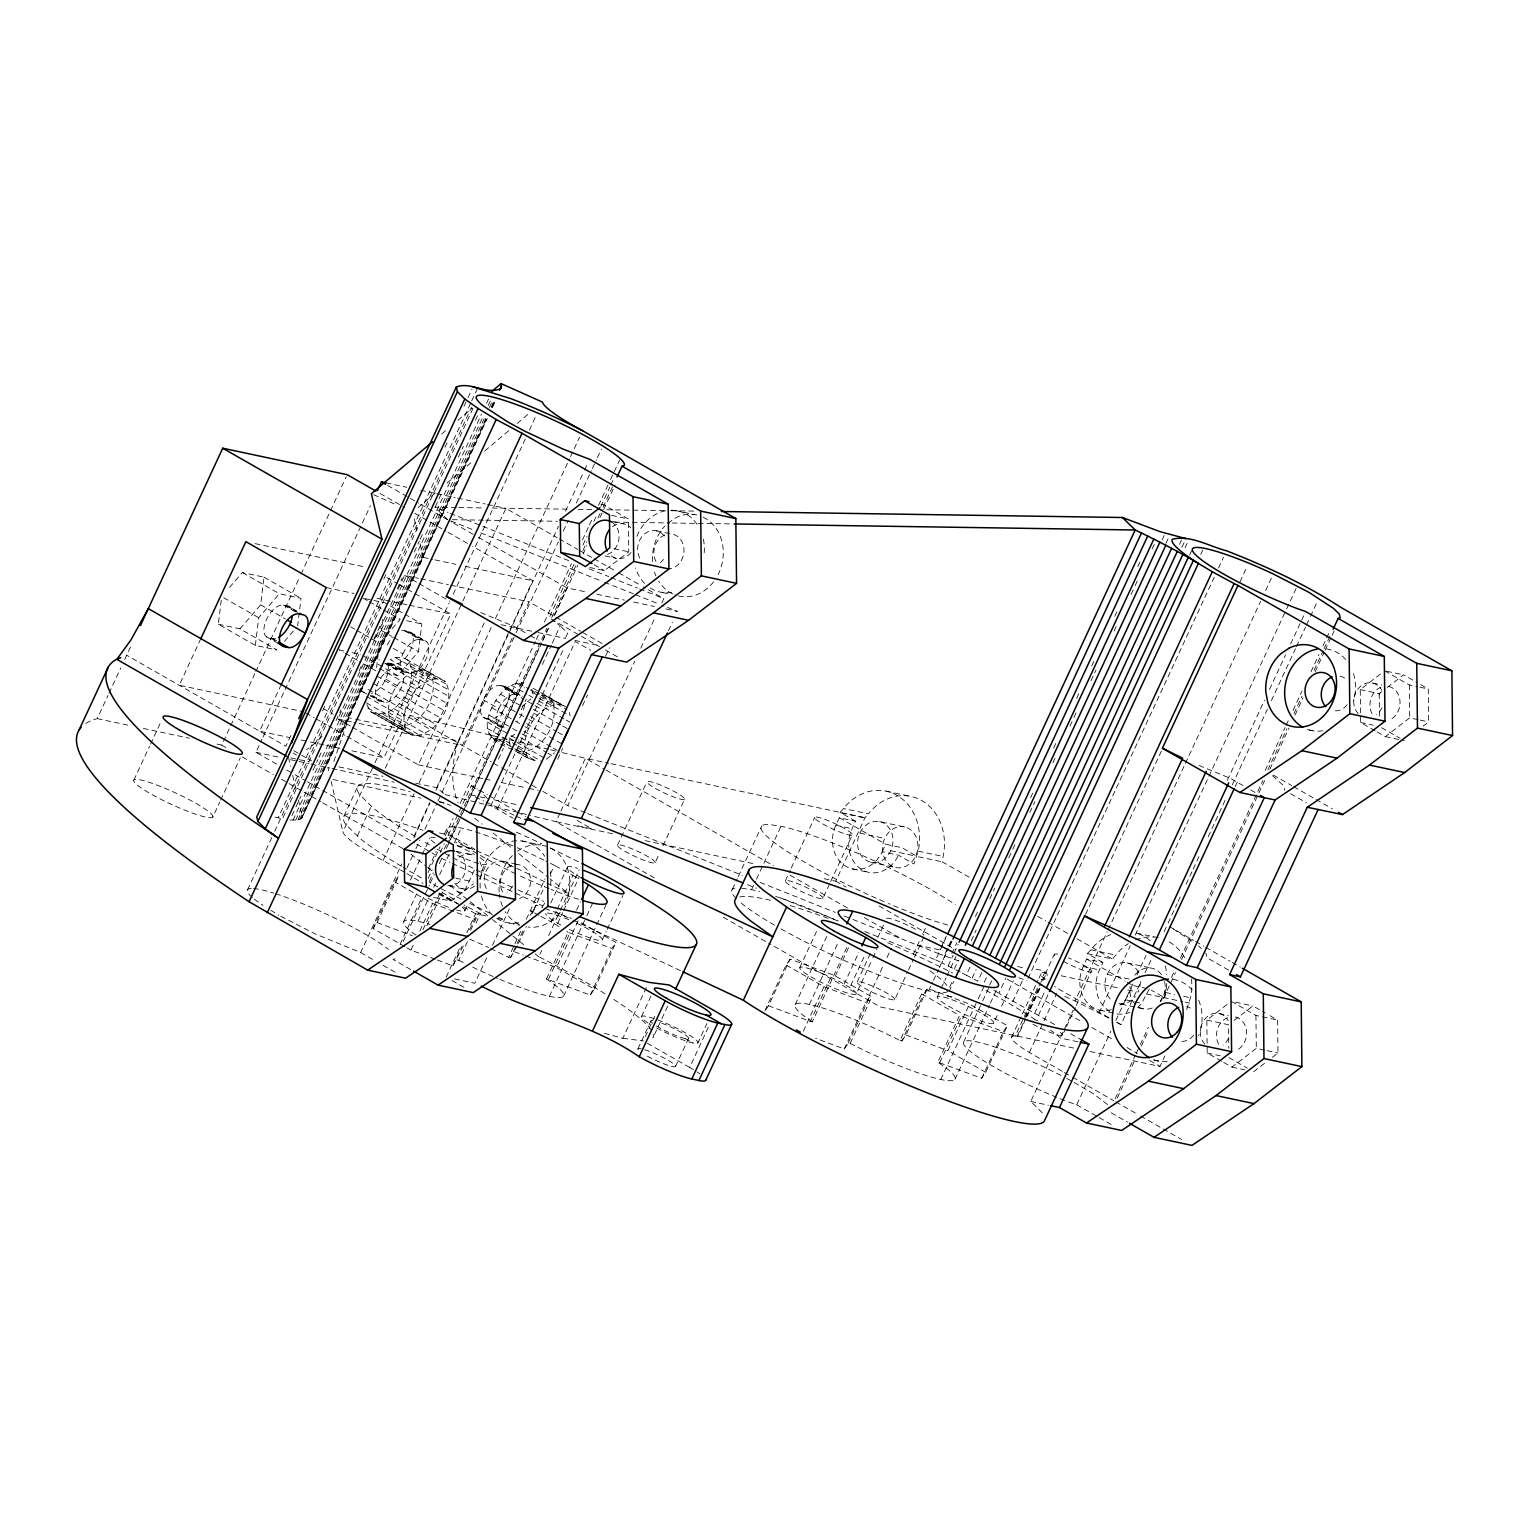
<?xml version="1.0" encoding="UTF-8"?>
<svg xmlns="http://www.w3.org/2000/svg" width="1529" height="1529" viewBox="0 0 1529 1529"><rect width="100%" height="100%" fill="white"/><g stroke="black" fill="none" stroke-linecap="round" stroke-linejoin="round"><path stroke-width="0.75" stroke-dasharray="5 3.75" d="M411.244 734.646L407.478 732.792C395.782 712.418 415.659 678.016 439.664 678.704L445.302 681.475C456.827 701.371 438.058 733.691 415.563 735.564M366.884 704.544L370.381 711.597C396.03 723.465 421.048 681.074 408.186 660.28L402.547 657.508L395.457 657.566L390.239 659.534L427.355 680.73M512.96 749.63C489.395 741.259 481.1 729.964 491.822 707.679C497.881 695.771 508.259 681.418 523.358 683.138M507.265 744.527L536.507 761.232L528.422 758.46C516.668 738.01 536.622 703.952 560.474 704.334L564.22 706.188L545.012 695.504L540.368 695.561L555.83 704.391M289.918 819.964L297.887 820.06L301.805 818.111L486.566 418.277M218.341 624.233L239.996 628.839L277.017 649.997L255.362 645.391L218.341 624.233L221.399 598.871M255.362 645.391L258.707 617.716L279.348 593.711L301.003 598.317L297.658 625.992M239.996 628.839L260.637 604.834L263.982 577.159L242.327 572.553L227.573 589.697M383.703 609.937L400.158 619.341L379.517 643.346L376.172 671.021L359.716 661.617M374.07 639.046L381.447 630.483L382.842 618.939M384.83 672.856L397.827 675.627L418.468 651.622L421.813 623.947L405.357 614.543M855.552 821.207L840.09 812.377L843.549 808.535A51.91 43.921 -78 0 1 896.911 795.29A51.91 43.921 -78 0 1 918.203 851.175L913.922 864L898.46 855.17L882.233 851.71A31.134 26.356 -78 0 1 846.053 866.446A31.134 26.356 -78 0 1 835.847 825.22L839.306 817.767L855.552 821.207L852.093 828.68A31.134 26.356 -78 0 0 862.299 869.886A31.134 26.356 -78 0 0 898.46 855.17M969.233 877.226L942.284 861.84L943.106 856.469A51.91 43.921 -78 0 0 921.815 800.584A51.91 43.921 -78 0 0 868.434 813.829L843.549 808.535M1166.799 983.51A51.91 43.921 -78 0 1 1165.557 992.474L1164.735 997.825L1151.203 990.104M1186.657 1009.465L1190.441 997.768A51.91 43.921 -78 0 0 1191.034 975.445M333.819 761.423L348.822 717.77L353.352 718.745M824.131 878.716L835.751 881.201L864.974 817.671L868.434 813.829M85.872 723.389A881.908 122.74 24.9 0 1 97.225 718.63L108.024 695.389M108.999 693.268L120.772 667.905M124.69 659.458L130.596 646.748M133.845 780.096L149.536 746.267M150.53 744.164L160.335 723.026M200.853 638.644L179.218 685.26L303.679 711.73M217.08 744.126L221.686 745.12L229.732 727.804M230.726 725.644L254.827 673.716M255.84 671.556L300.009 576.376M301.022 574.216L346.204 476.876M212.799 817.04A43.596 6.059 24.9 0 0 156.57 784.931A43.596 6.059 24.9 0 0 150.606 793.742A43.596 6.059 24.9 0 0 212.799 817.04L219.679 802.247M220.654 800.145L240.282 757.868M281.24 684.552L259.605 731.187L289.573 737.551M276.539 764.099L255.916 752.325L261.937 739.348M262.95 737.188L361.36 525.192M362.354 523.033L370.4 505.717M290.816 735.602L285.885 746.19L126.659 655.234M322.619 710.87L325.62 704.391M383.779 579.109L386.78 572.63M444.939 447.347L447.959 440.868M463.994 406.313L466.995 399.833M468.008 397.674L472.021 389.035M275.048 817.098L278.163 817.862L470.684 403.121M471.697 400.961L477.698 388.003M247.564 889.744L273.672 833.496M274.685 831.336L471.505 407.306M472.996 408.377L282.483 818.779L278.163 817.862M291.924 815.645L294.925 809.166M295.938 807.006L300.945 796.208M312.967 770.291L317.994 759.493M318.988 757.333L322.007 750.854M336.036 720.618L341.043 709.8M359.105 670.925L362.105 664.446M374.146 638.53L381.161 623.412M397.196 588.837L402.223 578.038M414.244 552.122L419.252 541.323M420.265 539.164L423.265 532.684M435.306 506.768L442.321 491.65M458.356 457.075L463.383 446.277M475.404 420.36L478.424 413.881M350.275 726.007L337.909 718.955L404.573 575.363L418.392 578.287M293.014 820.232L481.501 414.13M486.528 403.331L488.535 399.012M295.67 820.251L483.164 416.328M488.171 405.529L491.191 399.05M297.887 820.06L485.381 416.117M489.395 407.478L492.395 400.999M299.646 819.64L486.146 417.857M491.153 407.058L494.173 400.579M491.593 407.478L494.593 400.999M300.945 818.99L486.451 419.366M492.472 406.408L494.479 402.089M301.805 818.111L487.292 418.506M492.3 407.708L495.32 401.229M420.112 543.827L423.265 557.397L327.187 764.404L328.639 770.654M343.929 816.218L357.786 786.384M404.898 872.39L383.053 860.559A80.521 11.2 24.9 0 1 342.897 831.91L373.993 764.94M374.987 762.78L449.182 602.942M453.196 594.284L525.384 438.766M529.397 430.127L535.418 417.169M351.804 750.796L384.066 757.658L450.73 614.046L399.203 584.613M385.289 768.227L461.873 603.267M462.867 601.107L505.908 508.392L557.187 537.692M357.423 835.962L371.26 806.127M352.339 727.192L418.296 764.863L484.961 621.271M383.053 860.559L414.13 793.608M419.137 782.81L491.344 627.272M495.358 618.633L569.553 458.796M570.546 456.636L579.567 437.198M414.072 836.287L429.764 802.477M443.85 793.475L436.644 787.683L532.723 580.676L472.729 546.407M280.782 916.272L314.898 933.779L360.634 952.529L401.802 863.847M413.843 837.873L429.917 803.26M435.937 790.283L508.24 634.516M509.253 632.356L558.467 526.339M565.482 511.202L583.562 472.251M584.575 470.091L587.576 463.612M373.076 928.485L394.711 881.87L398.744 875.945L377.09 922.56L373.076 928.485L404.956 946.719M512.119 638.262L462.37 745.426L354.04 722.376M516.095 629.68L529.034 601.834L553.766 615.958M406.905 868.071L414.932 850.793M415.926 848.633L419.94 839.975M424.947 829.177L436.988 803.26M437.982 801.1L441.002 794.621M441.996 792.462L515.197 634.783M516.19 632.624L558.314 541.897M563.322 531.098L568.329 520.3M576.357 503.022L591.398 470.607M592.392 468.447L596.406 459.809M597.419 457.649L601.413 449.01M410.384 880.131L421.201 856.832M422.176 854.711L430.05 837.758M403.809 921.414L416.595 893.873M428.388 868.434L436.262 851.481M444.136 834.528L447.08 828.164M428.082 872.619L440.104 846.703M445.111 835.904L453.138 818.627M460.153 803.489L535.36 641.492M536.354 639.332L538.361 635.013M544.381 622.055L571.464 563.723M582.492 539.966L588.493 527.008M589.506 524.848L592.507 518.369M598.527 505.411L609.555 481.654M610.568 479.494L619.589 460.038M428.177 878.449L432.191 869.81M440.218 852.532L444.213 843.893M448.226 835.254L458.26 813.657M459.254 811.498L471.295 785.581L477.335 789.021M574.006 564.297L549.14 617.85L579.415 635.147M582.95 545.031L586.926 536.469M593.883 521.465L596.864 515.044M600.84 506.481L609.784 487.197M610.778 485.056L613.76 478.634M400.12 944.291L422.214 896.701M429.248 881.564L433.261 872.906M444.308 849.111L448.322 840.453M449.335 838.293L459.369 816.658M460.382 814.498L463.383 808M464.396 805.84L540.712 641.415M541.725 639.256L546.751 628.438M551.759 617.62L575.86 565.692M582.893 550.555L586.907 541.897M597.954 518.102L601.967 509.444M602.98 507.284L614.027 483.489M448.303 843.511L459.082 820.251M460.076 818.149L538.915 648.277M542.929 639.638L547.936 628.859M553.938 615.919L566.953 587.9L587.671 592.296M403.178 941.501L429.286 885.253M430.28 883.093L434.312 874.435M439.32 863.617L442.34 857.138M446.353 848.48L449.373 842.001M450.367 839.822L461.414 816.027M462.427 813.868L541.763 642.964M542.757 640.785L548.777 627.807M554.817 614.83L577.905 565.08M582.931 554.262L586.945 545.605M599.999 517.471L615.059 485.018M417.99 921.28L428.808 897.963M433.739 887.374L435.708 883.131M439.645 874.664L449.469 853.469M454.4 842.861L461.28 828.03M498.397 759.148L503.385 748.407M521.351 709.704L526.339 698.944M542.317 664.542L551.3 645.181M552.294 643.04L560.283 625.839L552.848 620.506M435.211 959.218L410.938 950.121L413.9 943.775M419.806 931.046L432.592 903.505L394.711 881.87M422.941 929.785L440.639 891.636L457.018 901.001M426.801 925.943L442.531 892.038M565.692 637.44L567.679 633.14L560.283 625.839M562.768 650.685L490.905 805.515L513.152 818.206M497.403 809.223L575.248 641.492L590.71 650.322M474.258 870.288L463.669 893.089L457.171 891.694M464.816 910.768L467.759 904.403M479.571 878.984L486.451 864.153M446.2 977.165L460.917 945.457M466.804 932.786L475.615 913.75L486.642 916.1M437.409 960.04L452.852 965.831L461.701 946.757M469.575 929.804L474.487 919.216L478.52 913.272L480.412 913.673L475.481 924.28M452.852 965.831L463.765 945.056M470.645 930.224L478.52 913.272M456.865 959.887L458.757 960.288L467.626 941.233M557.684 759.187L562.672 748.484M582.568 705.614L587.537 694.892M605.446 656.323L609.421 647.742M486.623 957.899L474.85 983.262L452.813 978.56M492.51 945.209L510.208 907.06M559.901 813.237L555.964 821.685L532.856 816.046M560.875 811.115L585.397 758.288L608.771 763.239M585.435 812.683L567.756 805.611L634.822 661.14M640.823 648.2L654.832 618.022M661.828 602.923L663.834 598.623L643.327 586.888M490.675 948.515L508.622 957.326L521.427 929.766M526.339 919.177L545.031 878.907M508.622 957.326L510.514 957.727L524.294 928.065M530.2 915.336L536.182 905.168L542.814 907.653M538.953 915.279L532.761 911.934L544.572 886.495M550.478 873.785L554.415 865.299L545.929 861.152M510.514 957.727L517.509 945.438M518.484 943.317L526.358 926.364M532.264 913.654L536.182 905.168M668.421 630.789L672.416 622.169M550.803 902.989L567.527 866.962M559.06 926.67L551.338 921.968L556.25 911.38M557.244 909.258L572.974 875.352L554.415 865.299M605.044 993.793A186.863 26.012 24.9 0 0 541.782 958.243L538.781 956.772L541.725 950.446M548.586 935.652L559.385 912.393M560.359 910.29L579.09 869.925M557.722 923.287L562.634 912.698M563.628 910.577L579.357 876.671A31.134 4.339 24.9 0 1 577.618 868.319M576.605 910.156L580.542 901.69M546.503 978.961L568.138 932.346L611.944 948.439L615.977 942.514L578.096 920.878L556.46 967.494L594.322 989.129L590.309 995.073L546.503 978.961L556.384 986.052A88.242 12.289 24.9 0 1 499.677 979.286M548.395 979.363L570.03 932.747M617.544 845.097L646.977 781.682M549.408 996.335L585.798 917.935M586.773 915.814L592.679 903.104M563.589 996.201L606.879 902.97M602.254 940.029L606.191 931.543M607.166 929.422L622.915 895.516M590.309 995.073L611.944 948.439M594.322 989.129L615.977 942.514M655.138 862.681A20.756 2.886 24.9 0 0 628.381 847.391A20.756 2.886 24.9 0 0 625.533 851.596A20.756 2.886 24.9 0 0 655.138 862.681L659.075 854.233M662.994 845.785L684.572 799.285A20.756 2.886 24.9 0 0 657.795 783.995A20.756 2.886 24.9 0 0 654.947 788.18A20.756 2.886 24.9 0 0 684.572 799.285M604.395 1033.317L622.838 1038.287L647.799 984.485M641.53 1016.479L651.507 994.978M637.937 1048.856L650.914 1020.894M645.295 1036.643L655.291 1015.122M667.657 1006.216L652.902 1038A186.863 26.012 24.9 0 0 653.38 1034.483M732.391 889.209L737.303 878.64M738.278 876.537L761.824 825.813M751.542 889.744L755.479 881.296M756.454 879.194L780.975 826.348M675.531 1066.458L688.528 1038.478M656.648 1027.985A31.134 4.339 24.9 0 0 697.931 1042.874L706.914 1023.513M693.535 1069.708A41.531 5.772 24.9 0 0 689.675 1067.433L709.647 1024.392M785.333 880.742L790.225 870.173M791.219 868.071L814.766 817.346M790.13 959.123L786.097 965.047L764.462 1011.682L768.495 1005.738L790.13 959.123L833.917 975.215L871.798 996.851L850.162 1043.485L848.27 1043.084L844.237 1049.009L815.569 1038.267M822.889 898.402A20.756 2.886 24.9 0 0 796.341 883.15A20.756 2.886 24.9 0 0 793.092 887.164A20.756 2.886 24.9 0 0 822.889 898.402L829.75 883.609M830.725 881.488L852.322 834.987A20.756 2.886 24.9 0 0 825.775 819.735A20.756 2.886 24.9 0 0 822.526 823.768A20.756 2.886 24.9 0 0 852.322 834.987M799.782 967.57L816.505 931.543M795.195 1004.591L827.648 934.659M809.395 1004.457L837.911 943.011M882.233 851.71L885.692 844.256L901.919 847.697L917.381 856.546L942.284 861.84M803.317 1031.196L823.978 986.683L786.097 965.047M768.495 1005.738L810.389 1021.448L832.024 974.814M810.389 1021.448L812.281 1021.85L847.697 945.553M835.293 976.209L849.073 946.547M844.123 984.141L858.878 952.357M850.736 985.593L864.497 955.912M857.157 981.962L871.874 950.273M877.761 937.583L883.647 924.911M856.221 993.926A31.134 4.339 24.9 0 0 815.913 970.953A31.134 4.339 24.9 0 0 811.88 977.356A31.134 4.339 24.9 0 0 856.221 993.926L871.95 960.021M872.944 957.899L876.862 949.433M844.237 1049.009L865.873 1002.393L869.905 996.449L871.798 996.851M869.294 995.627L883.074 965.965M887.011 957.498L889.954 951.134M848.27 1043.084L869.905 996.449M913.367 954.134L919.311 941.348M923.268 932.824L926.23 926.44M894.771 999.565A20.756 2.886 24.9 0 0 867.994 984.275A20.756 2.886 24.9 0 0 865.146 988.46A20.756 2.886 24.9 0 0 894.771 999.565L907.519 972.1M908.494 969.978L913.405 959.409M914.38 957.307L924.204 936.168M852.914 919.464L938.233 953.484L940.239 949.165M941.252 947.005L946.26 936.207M864.802 931.562L935.672 959.849L942.686 944.731M943.699 942.571L946.699 936.092M812.281 1021.85L802.4 1014.759A88.242 12.289 24.9 0 1 882.08 1031.693L900.027 1040.504L921.662 993.888L923.554 994.29L927.587 988.346L969.482 1004.056L1007.363 1025.691L985.708 1072.307L981.694 1078.251L937.889 1062.139L959.543 1015.524L1003.33 1031.616L1007.363 1025.691M900.027 1040.504L901.919 1040.905L923.554 994.29M901.919 1040.905L905.933 1034.98L927.587 988.346M938.233 953.484L944.138 955.721L951.153 940.603M928.562 990.868L932.48 982.421M933.454 980.299L938.366 969.73M939.341 967.628L948.171 948.592M949.165 946.489L952.108 940.144M960.346 972.062L941.94 962.869L945.954 954.23M949.968 945.591L951.975 941.272M951.841 953.504L956.867 942.705M948.152 965.927L953.179 955.128M954.172 952.968L958.186 944.33M937.258 996.793L940.201 990.429M941.195 988.307L946.107 977.719M947.101 975.598L955.95 956.523M975.406 916.578L978.407 910.08M1030.546 797.756L1033.566 791.277M1053.615 748.082L1056.615 741.603M1076.684 698.409L1079.684 691.93M1091.725 665.994L1094.726 659.515M1114.775 616.321L1117.795 609.842M1137.844 566.628L1140.844 560.149M954.306 968.985L958.301 960.346M989.722 898.918L994.729 888.101M1008.758 857.865L1011.778 851.385M1012.771 849.226L1015.791 842.747M1029.82 812.511L1034.827 801.712M1052.889 762.818L1055.889 756.339M1069.937 726.103L1072.938 719.624M1073.931 717.464L1076.951 710.985M1090.98 680.749L1096.006 669.95M1114.049 631.057L1117.049 624.577M1131.097 594.341L1134.098 587.862M1135.11 585.703L1138.111 579.223M1152.14 548.968L1155.159 542.489M949.662 987.18L952.605 980.834M971.24 940.679L976.152 930.11M948.974 991.69L953.79 981.331M1162.193 539.794L1164.2 535.475M1165.958 543.387L1168.978 536.908M981.79 972.616L977.776 981.255L966.29 975.139L971.297 964.34M972.1 978.197L976.114 969.558M1179.451 544.42L1181.458 540.1M939.781 1062.54L961.435 1015.925M985.708 1072.307L947.846 1050.671L969.482 1004.056M1181.955 547.267L1184.956 540.788M1185.09 547.745L1187.096 543.426M984.313 982.134L987.333 975.655M940.794 1079.531L977.184 1001.113M978.178 998.991L984.064 986.281M989.683 985.154L991.69 980.834M963.652 1041.994L981.714 1003.043M982.727 1000.883L989.76 985.746M1189.6 555.218L1192.601 548.72M954.994 1079.378L989.416 1005.222M990.391 1003.1L996.296 990.391M1200.724 554.396L1202.731 550.077M1054.57 1024.526L998.877 993.219L1005.891 978.082M993.659 1023.188A31.134 4.339 24.9 0 0 953.484 1000.253A31.134 4.339 24.9 0 0 949.222 1006.541A31.134 4.339 24.9 0 0 993.659 1023.188L997.596 1014.702M1001.533 1006.235L1013.326 980.796M1012.752 1001.61L1023.78 977.853M981.694 1078.251L1003.33 1031.616M1027.985 978.464L1214.485 576.701M1218.498 568.062L1223.506 557.263M1011.586 1037.235L1021.41 1016.097M1022.385 1013.995L1038.076 980.165M1039.07 978.063L1041.02 973.839M1062.254 1071.294L1029.323 1052.487A60.3 8.39 24.9 0 1 1015.275 1035.955L1040.236 982.172M1043.16 980.165L1046.639 972.712L1044.708 972.559L1041.23 980.013C1054.57 975.827 1043.026 967.953 1032.687 969.749M1024.85 1017.836L1040.561 984.026M1041.536 981.905L1054.284 954.44M1017.205 1036.127L1025.194 1018.906M1026.188 1016.747L1041.173 984.485M1034.598 1013.421L1045.626 989.664M1038.439 1015.313L1048.454 993.716M1085.571 914.438L1161.772 750.261M1239.981 581.784L1246.995 566.667M1029.323 1052.487L1056.787 993.315M1111.354 1009.694A31.134 26.356 -78 0 1 1084.825 999.526A31.134 26.356 -78 0 1 1083.201 966.519L1086.66 959.046L1102.887 962.505L1099.427 969.959A31.134 26.356 -78 0 0 1109.634 1011.185M1109.06 1018.18L1075.078 1000.998L1107.168 931.887M1108.181 929.728L1184.383 765.551M1185.376 763.391L1260.584 601.394M1265.592 590.595L1271.612 577.637M1042.338 1112.844L1030.794 1101.434L1073.09 1010.325M1032.973 1024.162L1034.005 1024.774A20.756 2.886 24.9 0 0 1062.598 1035.057L1065.541 1028.711M1066.516 1026.609L1075.346 1007.592M1076.32 1005.47L1091.477 970.571A20.756 2.886 24.9 0 0 1068.599 957.899M1099.141 1012.81L1130.218 945.839M1135.225 935.041L1285.621 611.027M1286.634 608.867L1297.662 585.11M1068.733 1102.027L1076.703 1104.779L1110.857 1031.215M1115.883 1020.397L1132.951 983.625M1136.964 974.967L1146.005 955.51M1227.347 780.268L1264.502 700.225M1269.529 689.407L1285.583 654.794M1290.61 643.977L1303.664 615.843M1146.96 988.499L1133.046 985.555L1125.42 999.794A31.134 26.356 -78 0 1 1119.973 1005.222M1117.011 1022.481L1120.986 1024.621L1141.035 981.427M1145.049 972.788L1151.069 959.83M1164.104 931.753L1167.105 925.274M1168.099 923.115L1177.139 903.658M1178.133 901.498L1181.133 895.019M1186.16 884.221L1192.18 871.262M1193.174 869.103L1200.189 853.985M1208.216 836.707L1225.264 799.973M1232.278 784.855L1267.369 709.265M1271.383 700.607L1295.445 648.774M1296.458 646.614L1305.479 627.177M1306.473 625.017L1309.493 618.538M1310.487 616.378L1317.501 601.26M1235.222 786.518L1237.209 782.217M1149.273 988.995L1141.666 1003.253A31.134 26.356 -78 0 1 1137.672 1007.477M1265.171 770.425L1285.105 727.517M1286.099 725.377L1289.081 718.936M1293.056 710.354L1302.02 691.051M1310.984 671.747L1318.954 654.584M1322.948 646.002L1329.905 630.98M1115.195 1098.701L1135.283 1055.43M1136.295 1053.271L1139.315 1046.773M1140.309 1044.613L1148.336 1027.316M1160.396 1001.342L1167.43 986.205M1171.443 977.547L1174.463 971.068M1180.484 958.091L1262.82 780.688M1267.847 769.871L1286.921 728.76M1293.954 713.623L1301.982 696.307M1314.042 670.352L1323.082 650.876M1324.076 648.716L1330.115 635.739M1117.24 1098.07L1135.321 1059.138M1141.341 1046.161L1148.375 1031.005M1163.435 998.552L1175.495 972.597M1181.516 959.62L1257.832 795.195M1258.845 793.035L1264.865 780.058M1269.892 769.24L1288.966 728.129M1295.006 715.152L1303.033 697.836M1315.074 671.881L1324.114 652.405M1325.127 650.245L1331.147 637.268M1332.16 635.108L1334.167 630.77M1379.196 694.663L1379.942 693.038M1025.749 1018.964L1017.741 1036.165L1015.275 1035.955M1026.762 1016.823L1041.803 984.58M1090.024 1051.532L1159.995 1066.42L1164.945 1055.87M284.394 641.415L296.186 627.712M1102.887 962.505L1087.444 953.676L1090.884 949.815A51.91 43.921 -78 0 1 1110.589 934.639M1087.444 953.676L1112.328 958.97L1115.788 955.109A51.91 43.921 -78 0 1 1128.268 943.68M522.134 706.532L531.022 698.791M546.369 759.206L554.415 752.86M441.633 434.064L447.041 429.477M457.859 420.303L472.27 408.071M418.143 507.552L436.147 492.262M446.965 483.088L472.174 461.682M484.789 450.979L510.017 429.573M517.222 423.457L529.837 412.754M589.659 567.469L604.395 570.604L628.763 551.816L628.381 518.923L603.649 504.78L597.342 503.442M433.644 897.408L450.979 901.097L473.474 883.762M1375.049 730.747L1360.619 722.51L1360.256 689.598L1382.732 672.263M1360.256 689.598L1379.196 693.631L1385.389 688.853M1387.204 687.458L1403.546 674.862L1413.847 680.749M1377.113 731.932L1385.35 736.634L1409.719 717.865L1418.128 719.662M1423.04 726.218L1428.659 721.898L1428.277 688.987L1415.911 681.915M1221.633 1061.241L1207.203 1053.003L1206.84 1020.091L1229.316 1002.776M1234.132 1020.378L1252.882 1005.929L1265.247 1013.001M1223.697 1062.426L1231.934 1067.127L1256.303 1048.359L1264.98 1050.194M1253.627 1071.753L1264.865 1063.075M1272.357 1057.303L1277.976 1052.965L1277.613 1020.053L1267.312 1014.167M511.068 736.768L514.681 734.283M667.772 523.205L676.009 517.662A41.531 35.129 -78 0 1 700.989 516.229M370.381 711.597L412.008 735.086L420.762 735.831L424.546 733.882L458.28 741.049C452.355 760.85 449.679 783.173 458.05 802.687M395.132 958.817L393.087 959.447L411.492 969.959M419.558 669.931L424.202 669.874L429.84 672.645C442.684 693.44 417.685 735.831 392.016 723.962C380.625 704.429 398.496 674.155 419.558 669.931L435.02 678.761M491.306 737.265L495.071 739.119L504.054 739.979M456.33 507.513L434.848 507.188L448.054 512.463M458.719 507.552L482.591 507.915M492.147 508.048L568.54 509.195M578.096 509.348L592.411 509.558M606.745 509.769L668.823 510.705M671.212 510.743L695.083 511.106M452.336 519.688L483.374 520.166M485.763 520.204L557.397 521.274M614.696 522.134L669.606 522.975M671.995 523.014L731.684 523.912M622.838 1038.287L643.308 1040.943M741.584 888.177L753.644 890.088A119.377 16.609 24.9 0 1 759.665 891.598M675.359 510.495L694.3 514.528M1386.707 671.269L1403.546 674.862M611.543 515.33L628.381 518.923M1384.605 670.83L1409.337 684.954L1417.765 686.75M1419.868 687.19L1428.277 688.987M612.364 521.427L623.928 523.893M656.4 530.792L672.645 534.252A17.641 14.927 -78 0 1 683.883 552.37A17.641 14.927 -78 0 1 669.129 568.979M1372.488 683.043L1381.738 685.011M386.053 482.896L406.79 487.311M420.628 490.255L434.446 493.198M436.759 493.695L455.202 497.613M457.496 498.091L485.152 503.978M487.464 504.474L505.908 508.392M614.027 548.682L628.763 551.816M1420.231 720.102L1428.659 721.898M604.949 555.925L616.512 558.391M1360.619 722.51L1373.252 725.186M1385.35 736.634L1404.291 740.667M1307.333 729.581L1313.64 730.919M662.497 592.507L670.925 594.284M423.265 557.397L432.592 559.385M434.924 559.882L455.871 564.335M465.198 566.303L532.723 580.676M596.864 594.265L624.482 600.132M633.694 602.082L654.412 606.497M665.918 608.943L677.423 611.39L661.961 605.216M420.704 578.784L448.36 584.67M450.673 585.167L529.034 601.834M255.095 543.617L365.737 567.163M326.269 587.576L353.925 593.462M376.975 598.374L406.943 604.739M409.237 605.236L450.73 614.046M501.092 624.711L535.666 632.05M537.96 632.547L565.634 638.434M574.847 640.403L600.209 645.792M365.316 598.661L384.792 602.789L403.293 613.377M406.657 620.717L421.813 623.947M401.687 630.732A18.176 9.346 -60.3 0 1 404.401 630.712L408.74 631.63L424.278 640.498A18.176 9.346 -60.3 0 1 426.171 658.827A18.176 9.346 -60.3 0 1 409.122 673.142L404.784 672.225L387.066 662.267M275.488 638.587A18.176 9.346 -60.3 0 1 272.774 638.625L268.454 637.708A18.176 9.346 -60.3 0 1 266.543 619.379A18.176 9.346 -60.3 0 1 283.591 605.064L287.93 606L301.519 613.76M404.401 630.712L419.94 639.581L424.278 640.498M343.49 650.8L339.151 649.863L343.26 652.214M352.148 652.635L360.806 654.469M500.327 685.508L504.666 686.425L520.108 695.255L515.789 694.338L500.327 685.508A18.176 9.346 -60.3 0 0 483.279 699.804A18.176 9.346 -60.3 0 0 485.19 718.133L489.509 719.05L504.971 727.88L500.633 726.963L482.992 717.063M389.264 663.338L393.584 664.255L409.122 673.142M385.308 663.185L394.979 668.708L399.298 669.626A18.176 9.346 -60.3 0 1 401.21 687.954A18.176 9.346 -60.3 0 1 384.161 702.251L369.903 695.848M886.17 791.181L911.074 796.475M611.103 763.736L864.974 817.671M840.912 812.855L865.796 818.149M879.634 821.627A20.756 17.564 -78 0 1 887.967 855.284A20.756 17.564 -78 0 1 858.228 848.863A20.756 17.564 -78 0 1 879.634 821.627L904.537 826.921A20.756 17.564 -78 0 1 912.851 860.579A20.756 17.564 -78 0 1 883.112 854.157A20.756 17.564 -78 0 1 904.537 826.921M355.607 719.222L405.3 729.792L408.033 733.117M337.909 718.955L351.746 721.898M835.847 825.22L852.093 828.68M859.814 833.095L884.718 838.389M918.203 851.175L943.106 856.469M890.738 850.755L915.623 856.049M418.296 764.863L482.839 778.605M485.152 779.083L492.051 780.554M501.283 782.523L526.626 787.913M528.938 788.41L538.151 790.359M301.098 739.998L308.017 741.469M310.311 741.966L324.148 744.91M326.442 745.387L340.279 748.331M870.918 862.222L895.803 867.516M852.494 868.912L868.74 872.371M1158.409 937.755L1135.779 932.938A51.91 43.921 -78 0 1 1150.056 940.622M338.826 766.87L383.072 776.292M415.678 783.211L436.644 787.683M470.856 794.889L477.774 796.361M480.068 796.857L484.674 797.832M493.886 799.782L516.898 804.694M290.758 757.868L308.801 761.71M97.225 718.63L129.487 725.51M143.325 728.435L189.424 738.239M255.916 752.325L281.279 757.715M290.491 759.684L308.934 763.602M311.228 764.099L329.672 768.017M331.984 768.514L394.253 782.179M577.886 825.851L591.857 828.833L576.108 819.831M612.575 833.725L555.964 821.685L657.164 879.5M645.104 840.644L754.37 863.885M332.902 779.465L420.781 798.157M439.282 802.094L446.22 803.566M1090.884 949.815L1115.788 955.109M1126.988 962.907L1151.872 968.201M521.943 840.988L540.884 845.021M1083.201 966.519L1099.427 969.959M1107.168 974.374L1132.052 979.669M439.396 832.98L450.233 835.293L474.984 849.417L457.63 845.728M1235.528 1002.24L1252.882 1005.929M1165.557 992.474L1174.616 994.404M1183.656 996.316L1190.441 997.768M1231.208 1001.323L1255.94 1015.447L1277.613 1020.053M917.171 945.113L942.858 950.598M1017.569 966.538L1022.977 967.685M1061.088 975.75L1118.674 988.021M1127.886 989.989L1137.098 991.939M1146.31 993.907L1182.834 1001.686M1185.109 1002.164L1189.619 1003.12M456.636 851.424L470.55 854.386M502.984 861.286L519.229 864.745M1219.053 1013.517L1228.322 1015.485M1125.42 999.794L1132.377 1001.285M1134.709 1001.763L1141.666 1003.253M1206.84 1020.091L1228.513 1024.717L1228.781 1048.206M1143.157 1008.815L1118.253 1003.521A20.756 17.564 -78 0 0 1135.321 996.564M1099.848 1010.21L1116.074 1013.67A31.134 26.356 -78 0 0 1129.835 1012.37M455.833 878.162L473.187 881.851M1267.14 1050.671L1277.976 1052.965M463.134 888.884L446.908 885.444A17.641 14.927 -78 0 0 465.217 871.339A17.641 14.927 -78 0 0 454.323 850.927M947.063 995.838L953.542 997.214M1207.203 1053.003L1220.218 1055.774M532.168 911.112L530.276 910.711L532.761 911.934M1231.934 1067.127L1244.95 1069.899M497.67 918.451L504.283 919.846L498.339 917.209M1077.869 1041.784L1060.228 1038.038L1058.45 1036.261A186.863 26.012 24.9 0 0 1050.461 1030.106M1153.917 1060.075L1160.243 1061.432M509.1 923L519.612 925.236M1073.702 1048.072L880.226 1006.923L768.686 943.202M1030.794 1101.434L1048.435 1105.199M1057.781 954.268L1056.979 954.077A20.756 2.886 24.9 0 0 1056.654 957.097M506.844 739.099L409.81 715.4L491.229 761.901M509.157 739.654L516.095 741.355M518.407 741.928L548.433 749.248M550.746 749.822L559.996 752.077M562.29 752.631L585.397 758.288L603.993 768.915M445.073 794.602L530.563 815.473M958.874 960.957L944.138 955.721M1018.677 977.757L1026.991 980.624M823.978 986.683L865.873 1002.393M905.933 1034.98L947.846 1050.671M545.012 908.474L571.483 918.394M432.592 903.505L474.487 919.216M514.547 951.783L523.377 955.09M525.575 955.931L556.46 967.494M377.09 922.56L412.39 935.786M450.252 513.343L569.151 560.818M588.971 568.731L608.79 576.643M610.988 577.522L637.421 588.073M639.619 588.952L663.834 598.623M471.869 529.321L447.557 519.612L436.434 508.737M480.718 532.856L602.273 581.383M604.49 582.262L633.216 593.749M635.433 594.628L659.744 604.337M587.652 813.562L742.387 875.333M760.066 882.386L835.216 912.393M844.065 915.928L850.697 918.566M747.433 884.699L756.301 888.234M780.65 897.963L838.236 920.955M1199.042 765.456L1230.73 778.509L1243.02 785.524M373.554 494.67L397.502 505.334M480.775 612.575L514.508 626.565L528.308 634.439M1064.834 996.43L1075.078 1000.998M887.795 942.743L919.311 956.791A186.863 26.012 24.9 0 1 952.586 972.941M518.121 890.012L543.693 901.422M475.175 796.915L483.795 800.986M485.954 801.999L513.992 815.167M516.152 816.18L522.612 819.219M441.422 858.304L450.061 862.356M452.202 863.369L473.78 873.499M475.939 874.512L542.776 905.952M555.715 912.029L570.814 919.12M572.974 920.133L680.806 970.819M548.758 697.339L550.765 698.294C562.787 718.668 541.476 756.052 516.706 751.484L532.168 760.314M935.672 959.849L941.94 962.869M921.662 993.888L959.543 1015.524M1061.03 1075.422L1043.887 1067.013A81.496 11.334 24.9 0 0 963.652 1044.154A81.496 11.334 24.9 0 0 1056.596 1097.268M550.249 847.926L579.931 862.49M543.942 860.158L533.965 855.265A88.242 12.289 24.9 0 0 517.184 847.716M544.878 881.927L527.925 873.613A186.863 26.012 24.9 0 0 455.699 842.441M547 882.978L568.215 893.376L549.886 878.659M850.162 1043.485L868.109 1052.277A88.242 12.289 24.9 0 0 947.77 1069.23L937.889 1062.139M480.412 913.673L464.109 904.977M458.757 960.288L464.74 963.232M472.729 967.15L476.704 969.099A88.242 12.289 24.9 0 0 497.632 978.426M962.314 973.094L966.29 975.139M1066.573 1078.346L1072.288 1081.443M1074.199 1082.456L1094.172 1094.229L1107.474 1104.55M541.018 916.387L551.338 921.968M530.276 635.567L538.17 640.059M360.634 952.529L374.93 960.709M383.091 965.372L395.342 972.368M1381.624 727.708L1400.182 738.316M1273.313 775.069L1291.642 785.543M1293.668 786.709L1314.023 798.329M1316.049 799.495L1332.332 808.784M1290.61 793.685L1306.358 802.687M1250.741 789.939L1256.551 793.264M559.232 538.858L577.694 549.408M579.739 550.574L592.048 557.607M594.093 558.773L616.665 571.674M618.71 572.84L641.282 585.722M594.093 564.717L604.395 570.604M1169.131 926.421L1193.537 940.373M1195.582 941.52L1203.705 946.183M1205.75 947.33L1230.138 961.282M1232.183 962.448L1240.306 967.092M387.621 485.457L408.243 497.231M410.288 498.416L418.545 503.117M420.609 504.302L451.514 521.962M453.578 523.128L476.245 536.087M478.309 537.271L566.953 587.9M1228.628 970.112L1206.993 957.746L1205.903 953.121M379.976 493.427L404.554 507.456M414.799 513.324L445.837 531.041M447.901 532.226L470.664 545.222M555.83 617.124L580.561 631.267M582.625 632.433L603.229 644.206M581.44 636.293L599.597 646.671M605.408 649.978L618.92 657.699M1037.675 916.33L1045.97 921.07M1048.034 922.255L1068.79 934.085M1077.085 938.825L1112.328 958.97M839.306 817.767L885.692 844.256M1086.66 959.046L1124.981 980.949M1126.988 982.096L1133.046 985.555M404.573 575.363L416.939 582.415M419.003 583.6L449.908 601.26M1228.896 1057.609L1247.435 1068.217M386.837 577.561L397.139 583.447M533.067 688.184L566.227 707.124M545.012 695.504L560.474 704.334M1108.544 1017.511L1058.756 989.072A60.3 8.39 24.9 0 1 1054.57 986.473M1116.839 1022.251L1120.986 1024.621M539.622 694.051L531.748 689.56L533.048 694.72M541.591 695.179L566.915 709.647M518.713 683.195L528.556 688.814M530.525 689.942L538.399 694.434M516.401 683.234L524.275 687.725M532.13 692.217L538.036 695.599M539.966 696.689L553.498 704.429M538.953 698.103L566.284 713.718M363.137 598.183L367.247 600.534M369.311 601.719L381.658 608.771M511.183 685.183L526.932 694.185M528.9 695.313L532.818 697.549M538.628 700.855L548.28 706.379M536.87 703.321L564.239 718.955M566.17 720.044L570.049 722.261M410.919 632.7L426.457 641.588M506.844 687.496L522.306 696.326M406.561 631.171L422.1 640.039M502.487 685.967L517.949 694.797M505.755 688.91L523.472 699.04M527.409 701.276L533.201 704.601M535.131 705.691L542.852 710.106M835.751 881.201L846.072 887.088M879.118 905.971L955.529 949.624M1007.171 979.114L1081.519 1021.582M1091.84 1027.488L1114.565 1040.465M1126.949 1047.537L1137.289 1053.443M1149.674 1060.514L1159.995 1066.42M533.392 709.284L560.799 724.937M562.729 726.046L568.54 729.352M500.48 694.166L520.166 705.404M533.736 713.145L537.596 715.362M381.447 630.483L391.73 636.351M393.794 637.536L418.468 651.622M530.582 716.642L556.059 731.187M557.989 732.295L565.73 736.71M495.74 700.569L517.375 712.934M519.306 714.024L527.046 718.439M528.977 719.547L532.837 721.764M1070.72 1033.757L1080.812 1039.51M526.683 723.752L561.812 743.839M393.182 648.334L402.892 653.877A18.176 9.346 -60.3 0 0 404.784 672.225M483.279 699.804L498.741 708.634A18.176 9.346 -60.3 0 0 500.633 726.963M606.057 770.081L773.426 865.701M789.958 875.142L847.811 908.188M864.344 917.629L901.537 938.863M263.982 577.159L301.003 598.317M350.714 626.89L354.824 629.241M356.888 630.407L369.234 637.459M371.279 638.644L379.517 643.346M491.822 707.679L513.457 720.044M515.407 721.153L523.128 725.568M525.059 726.676L528.919 728.874M406.313 659.343L445.302 681.475M424.202 669.874L439.664 678.704M410.804 663.892L447.921 685.088M395.457 657.566L432.554 678.761M523.893 731.282L551.262 746.916M553.192 748.025L557.053 750.223M412.104 669.071L449.22 690.248M242.327 572.553L279.348 593.711M489.012 715.037L510.667 727.403M512.597 728.511L520.319 732.926M522.249 734.035L526.11 736.233M412.008 675.398L449.106 696.593M391.424 663.796L406.962 672.684M487.35 718.592L502.812 727.422M520.586 737.647L545.987 752.172M547.917 753.262L551.778 755.479M387.716 662.994L401.496 670.696M285.751 605.541L299.359 613.301M387.487 663.643L397.139 669.167M283.591 605.064L299.13 613.951M384.811 663.261L421.928 684.457M487.503 722.128L509.157 734.493M511.087 735.602L518.809 740.017M520.739 741.125L524.6 743.323M509.253 738.01L544.42 758.097M410.498 682.488L447.596 703.684M362.851 655.654L397.827 675.627M487.388 728.473L507.074 739.711M516.764 745.254L509.042 740.839L510.342 745.999L506.405 743.763M518.694 746.362L524.504 749.669M379.555 668.498L416.652 689.694M506.023 741.106L509.941 743.342M517.815 747.834L541.151 761.174M488.688 733.633L504.436 742.635M516.133 749.306L525.804 754.829M499.41 740.036L505.296 743.4M260.637 604.834L285.331 618.939M345.325 653.399L357.671 660.452M495.071 739.119L504.914 744.738M514.891 750.739L528.422 758.46M407.689 689.847L444.786 711.042M385.748 679.124L401.21 687.954M376.765 676.028L411.893 696.096M1064.318 1072.479L1070.491 1076.015M1072.555 1077.18L1113.724 1100.708M1115.788 1101.874L1138.436 1114.813M1140.5 1115.998L1161.084 1127.752M1163.149 1128.937L1181.669 1139.506M403.771 696.976L440.868 718.171M223.731 597.724L258.707 617.716M372.847 683.157L407.995 703.225M399.012 703.378L436.109 724.574M1111.22 1112.844L1127.542 1122.171M368.069 689.388L405.185 710.584M493.294 763.086L499.486 766.621M501.55 767.787L538.648 788.983M542.757 791.334L567.756 805.611M272.774 638.625L276.653 640.842M372.56 695.638L384.161 702.251M270.614 638.166L276.443 641.492M370.4 695.179L382.002 701.792M393.737 708.615L430.853 729.811M266.256 636.637L281.795 645.506M362.182 691.433L367.973 694.739M366.559 696.479L403.675 717.674M1076.703 1104.779L1097.153 1116.457M1099.198 1117.623L1113.513 1125.803M388.328 712.361L425.425 733.538M366.463 702.824L403.56 724.02M383.11 714.311L420.762 735.831M367.763 707.984L404.86 729.18M378.466 714.368L416.347 736.022M374.127 713.451L412.008 735.086M723.255 917.247L766.621 942.036M479.341 790.168L487.407 794.774M489.414 795.921L515.598 810.886M517.624 812.033L525.67 816.639M323.364 708.615L333.246 714.272M305.743 712.915L313.999 717.617M316.044 718.802L326.365 724.689M328.429 725.855L344.904 735.277M346.968 736.462L384.066 757.658M293.797 750.72L299.741 754.103M301.71 755.23L311.61 760.888M293.09 753.052L296.569 755.039M286.84 769.985L293.014 773.521M295.078 774.706L305.38 780.593M307.444 781.759L414.627 842.995M416.691 844.18L435.249 854.768M221.686 745.12L225.814 747.471M242.308 756.893L273.232 774.553M281.47 779.255L302.073 791.028M304.137 792.213L320.631 801.636M322.695 802.801L405.147 849.914M439.301 893.012L461.49 905.684M463.516 906.831L475.615 913.75M438.613 894.025L450.979 901.097M685.183 1038.516L692.905 1042.931M647.34 1043.256L689.675 1067.433M406.962 947.846L410.938 950.121M451.992 980.471L465.523 988.193M993.869 990.276L998.877 993.219M1173.163 928.944L1192.983 941.845M572.974 875.352L578.765 878.869M406.924 873.613L423.055 883.418M270.729 910.29L278.87 915.24M1272.548 775.719L1283.634 785.677L1284.704 790.302M471.295 785.581L478.711 790.894M566.781 931.352L568.138 932.346M415.945 935.117L411.014 931.581A88.242 12.289 24.9 0 1 429.897 924.395M254.215 899.128L263.026 905.436M474.755 818.302L482.094 824.188M493.083 833.018L511.412 847.735M518.732 853.622L548.051 877.187M410.919 854.061L425.731 865.968M427.585 867.459L431.293 870.441M449.832 885.329L468.352 900.218M470.206 901.69L490.599 918.069M492.453 919.56L525.804 946.355M535.074 953.809L538.781 956.772M1198.507 945.801L1201.469 948.725M483.89 795.023L488.343 799.419M1062.598 1035.057L1062.043 1033.986A20.756 2.886 24.9 0 0 1060.228 1032.4M569.285 712.476L570.145 715.916M414.321 518.923L416.958 530.238M331.124 781.281L342.897 831.91M288.503 757.39L290.606 766.373M292.689 775.337L296.339 791.047M298.423 800.03L302.073 815.721M1409.337 684.954L1409.719 717.865M1379.196 693.631L1379.464 717.426M1255.94 1015.447L1256.303 1048.359M1064.815 1100.517A81.496 11.334 24.9 0 1 1058.68 1098.109M1173.087 979.42A41.531 35.129 -78 0 1 1192.352 990.008M1198.64 1000.138A41.531 35.129 -78 0 1 1198.66 1035.573M1167.162 1061.546A41.531 35.129 -78 0 1 1153.554 1059.712M739.73 896.969A186.863 26.012 24.9 0 1 771.495 900.505M790.225 905.608A186.863 26.012 24.9 0 1 830.4 919.235M986.052 990.448A186.863 26.012 24.9 0 1 1034.617 1019.174M1358.268 713.661A17.641 14.927 -78 0 1 1359.453 687.285A17.641 14.927 -78 0 1 1381.719 690.305M1381.91 707.793A17.641 14.927 -78 0 1 1376.482 714.712M1204.833 1044.154A17.641 14.927 -78 0 1 1206.018 1017.779A17.641 14.927 -78 0 1 1228.284 1020.799M1228.494 1038.287A17.641 14.927 -78 0 1 1223.047 1045.205M1388.695 686.483A17.641 14.927 -78 0 1 1400.048 702.308A17.641 14.927 -78 0 1 1389.077 720.255M1372.048 713.699A17.641 14.927 -78 0 1 1380.897 687.209M1326.503 648.927A41.531 35.129 -78 0 1 1345.749 659.515M1353.471 673.505A41.531 35.129 -78 0 1 1353.49 700.989M1322.891 730.747A41.531 35.129 -78 0 1 1306.97 729.218M1340.016 676.124A17.641 14.927 -78 0 1 1346.82 680.004M1347.106 704.735A17.641 14.927 -78 0 1 1332.6 710.641M1235.279 1016.976A17.641 14.927 -78 0 1 1246.632 1032.801A17.641 14.927 -78 0 1 1235.661 1050.748M1218.632 1044.211A17.641 14.927 -78 0 1 1227.481 1017.702M1186.6 1006.617A17.641 14.927 -78 0 1 1190.25 1008.031M1193.69 1035.229A17.641 14.927 -78 0 1 1179.184 1041.134M504.666 686.425A18.176 9.346 -60.3 0 1 506.558 704.754A18.176 9.346 -60.3 0 1 489.509 719.05M408.74 631.63A18.176 9.346 -60.3 0 1 410.632 649.959A18.176 9.346 -60.3 0 1 393.584 664.255M387.353 645.009A18.176 9.346 -60.3 0 1 392.418 637.115M402.892 653.877A18.176 9.346 -60.3 0 1 419.94 639.581M1045.148 979.63A60.3 8.39 24.9 0 1 1044.708 972.559M524.523 705.156A18.176 9.346 -60.3 0 1 516.955 721.478M498.741 708.634A18.176 9.346 -60.3 0 1 515.789 694.338M1110.264 998.934A20.756 17.564 -78 0 1 1113.571 966.232A20.756 17.564 -78 0 1 1139.678 976.266M1140.347 981.542A20.756 17.564 -78 0 1 1138.073 992.053M1165.251 965.85A51.91 43.921 -78 0 1 1166.703 974.565M1134.824 975.158A20.756 17.564 -78 0 1 1162.747 976.783M1164.563 981.561A20.756 17.564 -78 0 1 1160.205 1001.858M1152.331 1007.936A20.756 17.564 -78 0 1 1138.857 1007.152M1135.149 1004.228A20.756 17.564 -78 0 1 1130.027 986.587M1169.15 941.883A51.91 43.921 -78 0 1 1185.587 959.18M1135.493 939.934A51.91 43.921 -78 0 1 1153.879 937.067M1034.579 1019.518A20.756 2.886 24.9 0 1 1037.599 1020.665M1092.031 971.66A20.756 2.886 24.9 0 1 1063.439 961.359M947.693 991.404A119.377 16.609 24.9 0 1 940.507 992.761L926.459 990.544A119.377 16.609 24.9 0 1 780.191 928.428M774.419 925.121A119.377 16.609 24.9 0 1 739.998 902.034M736.175 898.498A119.377 16.609 24.9 0 1 737.131 887.871M775.604 896.395A119.377 16.609 24.9 0 1 837.472 920.859M929.957 970.839A119.377 16.609 24.9 0 1 947.56 986.568M947.693 925.026A119.377 16.609 24.9 0 1 888.464 903.505M884.182 901.67A119.377 16.609 24.9 0 1 769.03 824.456L783.077 826.673A119.377 16.609 24.9 0 1 955.243 904.576M886.591 918.566A20.756 2.886 24.9 0 1 916.215 929.67M922.503 933.779A20.756 2.886 24.9 0 1 923.975 935.232M489.968 913.253A186.863 26.012 24.9 0 1 469.155 903.104M461.013 899.014A186.863 26.012 24.9 0 1 439.97 888.062M437.867 886.935A186.863 26.012 24.9 0 1 429.553 882.424M421.507 877.971A186.863 26.012 24.9 0 1 403.331 867.459M401.343 866.274A186.863 26.012 24.9 0 1 359.2 837.72L345.879 824.551A186.863 26.012 24.9 0 1 422.979 830.285M459.14 857.215A17.641 14.927 -78 0 1 474.2 855.781M479.781 861.668A17.641 14.927 -78 0 1 479.972 879.156M474.544 886.075A17.641 14.927 -78 0 1 453.884 881.621M512.196 887.355A186.863 26.012 24.9 0 1 443.391 852.59M441.365 851.462A186.863 26.012 24.9 0 1 433.414 847.028M429.573 844.849A186.863 26.012 24.9 0 1 423.285 841.218M415.181 836.42A186.863 26.012 24.9 0 1 373.057 807.885L359.716 794.717A186.863 26.012 24.9 0 1 410.173 791.85M439.071 801.234A186.863 26.012 24.9 0 1 450.52 805.363M516.362 832.196A186.863 26.012 24.9 0 1 541.763 843.779M613.798 999.393A186.863 26.012 24.9 0 1 650.953 1029.667M252.323 897.523A81.496 11.334 24.9 0 1 251.75 888.464M253.546 888.521A81.496 11.334 24.9 0 1 273.729 893.146M275.602 893.739A81.496 11.334 24.9 0 1 388.481 949.433M469.766 939.188A88.242 12.289 24.9 0 1 488.611 947.56M696.937 1071.848A41.531 5.772 24.9 0 1 699.862 1073.836M644.607 1049.716A20.756 2.886 24.9 0 1 670.084 1061.451A20.756 2.886 24.9 0 1 671.193 1066.248A20.756 2.886 24.9 0 1 645.907 1055.354M638.147 1049.792A20.756 2.886 24.9 0 1 641.282 1048.837M639.753 558.028A17.641 14.927 -78 0 1 644.99 533.621A17.641 14.927 -78 0 1 665.631 538.074M663.49 559.404A17.641 14.927 -78 0 1 660.394 562.481M486.337 888.521A17.641 14.927 -78 0 1 491.593 864.114A17.641 14.927 -78 0 1 512.234 868.568M512.425 886.055A17.641 14.927 -78 0 1 506.978 892.974M612.517 526.721A17.641 14.927 -78 0 1 630.732 527.773M631.018 552.485A17.641 14.927 -78 0 1 609.708 554.511M611.39 521.848A17.641 14.927 -78 0 1 618.614 540.846A17.641 14.927 -78 0 1 604.223 555.18M287.93 606A18.176 9.346 -60.3 0 1 292.402 612.192M703.092 517.146A41.531 35.129 -78 0 1 718.095 574.598M713.603 581.784A41.531 35.129 -78 0 1 674.767 594.819M672.645 593.921A41.531 35.129 -78 0 1 658.693 581.192M655.903 575.821A41.531 35.129 -78 0 1 654.469 571.961M652.539 561.602A41.531 35.129 -78 0 1 664.828 526.072M515.33 864.516A17.641 14.927 -78 0 1 530.429 878.296A17.641 14.927 -78 0 1 519.612 898.517M502.582 891.961A17.641 14.927 -78 0 1 511.431 865.471M576.662 923.229A31.134 4.339 24.9 0 1 602.025 940.22A31.134 4.339 24.9 0 1 567.813 928.619M560.875 925.045A31.134 4.339 24.9 0 1 545.872 913.597M547.516 913.119A31.134 4.339 24.9 0 1 569.285 919.942M670.753 510.246A41.531 35.129 -78 0 1 698.122 525.842M703.378 539.106A41.531 35.129 -78 0 1 703.78 556.193M671.747 592.315A41.531 35.129 -78 0 1 649.653 587.576M644.569 583.333A41.531 35.129 -78 0 1 635.529 567.928M636.924 536.354A41.531 35.129 -78 0 1 666.128 510.686M479.934 857.712A31.134 4.339 24.9 0 1 483.776 864.573A31.134 4.339 24.9 0 1 457.63 855.437M435.077 843.186A31.134 4.339 24.9 0 1 435.058 837.701M457.018 845.633A31.134 4.339 24.9 0 1 474.487 854.405M462.274 907.194A31.134 4.339 24.9 0 1 456.617 910.023M448.57 907.309A31.134 4.339 24.9 0 1 426.935 897.657M439.071 893.93A31.134 4.339 24.9 0 1 458.299 904.327M517.528 851.213A41.531 35.129 -78 0 1 560.13 855.609A41.531 35.129 -78 0 1 564.698 905.092M560.187 912.278A41.531 35.129 -78 0 1 528.04 927.014M519.229 924.414A41.531 35.129 -78 0 1 505.277 911.685M502.487 906.315A41.531 35.129 -78 0 1 499.333 894.217M499.142 892.095A41.531 35.129 -78 0 1 514.356 853.698M648.048 1022.92A31.134 4.339 24.9 0 1 661.216 1021.276A31.134 4.339 24.9 0 1 697.931 1042.874M661.751 1023.188A20.756 2.886 24.9 0 1 686.062 1035.496A20.756 2.886 24.9 0 1 680.539 1037.197A20.756 2.886 24.9 0 1 655.272 1025.175M652.615 1023.283A20.756 2.886 24.9 0 1 651.985 1020.55M480.202 888.062A41.531 35.129 -78 0 1 503.653 844.142A41.531 35.129 -78 0 1 544.706 856.336M550.364 871.702A41.531 35.129 -78 0 1 550.364 886.705M544.744 902.97A41.531 35.129 -78 0 1 542.489 906.563M518.331 922.809A41.531 35.129 -78 0 1 496.237 918.069M492.529 915.145A41.531 35.129 -78 0 1 481.081 894.389M578.535 899.281A88.242 12.289 24.9 0 1 551.109 889.381M549.083 888.578A88.242 12.289 24.9 0 1 519.994 875.869M515.846 873.9A88.242 12.289 24.9 0 1 450.31 834.777A88.242 12.289 24.9 0 1 473.168 831.164M475.423 831.852A88.242 12.289 24.9 0 1 513.056 845.938M364.361 692.503A18.176 9.346 -60.3 0 1 362.469 674.174A18.176 9.346 -60.3 0 1 379.517 659.859M379.823 701.333A18.176 9.346 -60.3 0 1 377.931 683.004A18.176 9.346 -60.3 0 1 394.979 668.708M387.563 663.987A18.176 9.346 -60.3 0 1 384.677 681.227A18.176 9.346 -60.3 0 1 371.413 693.382M655.979 561.468A17.641 14.927 -78 0 1 664.847 534.978M322.027 736.386A70.066 36.046 -60.3 0 1 306.469 749.726"/><path stroke-width="1.5" d="M492.07 391.252L501.092 383.607L501.321 388.27C487.407 395.763 470.684 381.122 456.311 387.028L256.776 816.887L257.866 821.513L265.262 828.833L278.507 838.332A881.908 122.74 24.9 0 1 115.306 659.993L120.772 657.699M291.657 742.998L307.539 699.575L148.294 608.618L130.902 639.982L116.854 659.343L286.439 756.205M568.54 729.352L561.812 743.839M78.935 730.27L108.368 666.873M140.439 625.571L222.737 448.226L347.217 474.697L375.886 491.077M200.853 638.644L245.882 541.667L326.269 587.576L281.24 684.552M377.415 490.58L381.428 481.922L386.053 482.896M298.671 718.649L381.982 539.183L371.375 493.695L432.631 441.709M257.866 821.513L457.4 391.653L456.311 387.028M265.262 828.833L464.797 398.973L457.4 391.653M514.814 834.681L476.895 826.616L342.783 750.013L388.691 773.617L436.778 793.991L470.301 813.122L481.119 815.435L514.814 834.681L515.483 899.415L467.587 936.417L405.567 978.197L367.648 970.131L249.074 901.728L478.042 408.472L464.797 398.973M499.601 390.201L501.608 385.881M267.231 912.775L496.199 419.519L478.042 408.472M617.047 477.01L622.055 466.192L624.1 465.561A81.496 11.334 24.9 0 0 537.443 412.906A81.496 11.334 24.9 0 0 483.183 405.873L507.838 421.985L524.982 431.274L563.188 449.144L589.582 459.273L668.192 504.169L668.918 568.96L620.965 605.924L558.773 648.105L523.663 640.498L446.334 596.329L522.02 433.28L496.199 419.519M560.359 520.567L561.105 518.943M470.301 813.122L548.032 645.697M481.119 815.435L558.773 648.105M413.537 971.125L438.078 985.135L473.245 992.608L535.188 950.809L583.161 913.845L582.415 849.054L547.248 841.581L513.629 822.373L591.475 654.641L653.437 612.823L701.391 575.86L736.558 583.352L735.831 518.56L582.587 430.719A103.819 14.449 24.9 0 0 510.438 398.534L473.015 386.875M602.311 656.935L524.447 824.666L513.629 822.373M530.697 807.618L581.345 818.397L667.408 632.949M581.536 899.568L588.417 884.737L582.625 881.22M592.87 1030.221L618.844 974.279L648.793 982.344L669.262 985.001L715.648 1011.491A41.531 5.772 24.9 0 1 724.918 1024.545L698.944 1080.487L691.815 1078.977A41.531 5.772 24.9 0 1 639.256 1056.711C591.131 1023.493 532.876 1012.466 481.234 986.109M639.256 1056.711L665.23 1000.769L618.844 974.279M675.512 989.263L696.173 944.75M749.172 869.561L735.315 899.396A186.863 26.012 24.9 0 0 750.586 920.898L772.776 936.818L552.81 833.42M691.815 1078.977L717.789 1023.035L724.918 1024.545M705.633 1080.43L731.607 1024.487M1087.559 1027.947L1044.288 1121.177A186.863 26.012 24.9 0 1 926.173 1092.432A186.863 26.012 24.9 0 1 744.986 1001.419L743.342 1000.234L786.613 906.984M846.76 923.936L852.666 911.227M861.84 945.992L865.758 937.525M947.712 933.932L1135.206 529.99L1122.439 517.509L721.344 511.489M952.968 939.112L1141.475 533.029L1135.206 529.99L734.073 523.95M959.18 942.17L1147.687 536.067L1141.475 533.029M965.334 945.228L1153.822 539.125L1147.687 536.067M955.721 977.184L964.359 958.53M972.368 946.145L1159.88 542.203L1153.822 539.125M978.312 949.222L1165.824 545.28L1159.88 542.203M984.141 952.28L1171.634 548.357L1165.824 545.28M989.817 955.338L1177.311 551.415L1171.634 548.357M995.341 958.377L1182.854 554.454L1177.311 551.415M999.718 963.557L1188.224 557.454L1182.854 554.454M1004.897 966.519L1193.404 560.436L1188.224 557.454M1009.904 969.443L1198.411 563.36L1194.13 560.723A103.819 14.449 24.9 0 1 1172.399 539.259C1190.69 534.73 1209.114 546.369 1226.526 550.784C1266.146 566.284 1305.116 584.174 1340.857 607.376L1451.881 670.791L1452.55 735.545L1404.654 772.546L1342.5 814.594L1307.276 807.255L1229.603 974.565L1263.298 993.812L1301.217 1001.877L1301.886 1066.611L1253.99 1103.613L1191.97 1145.393L1154.051 1137.328L1129.568 1123.337M1024.774 975.693L1212.287 571.75L1193.404 560.436M1046.639 987.505L1234.132 583.581L1212.287 571.75M1049.467 991.556L1084.558 915.947L1152.866 946.241L1186.408 965.411L1197.226 967.704L1230.864 986.912L1231.59 1051.684L1183.637 1088.667L1121.694 1130.466L1086.507 1122.993L1059.463 1107.531L1050.633 1105.658M1333.116 629.241L1338.143 618.423L1340.188 617.792L1339.347 614.161L1333.517 608.408L1308.881 592.296L1272.854 573.757A81.496 11.334 24.9 0 0 1193.461 552.37A81.496 11.334 24.9 0 0 1297.701 608.752L1305.67 611.524L1384.28 656.419L1385.006 721.191L1337.034 758.155L1275.09 799.973L1239.923 792.5L1162.403 748.216L1237.974 585.454L1234.132 583.581M1104.779 925.867L1182.624 758.136L1162.403 748.216M1129.377 936.837L1206.247 771.266M1059.463 1107.531L1088.896 1044.135L1080.812 1039.51M1152.866 946.241L1228.724 782.81M1159.364 949.949L1234.228 788.677M1186.408 965.411L1264.273 797.679L1260.412 795.462M1197.226 967.704L1275.09 799.973M1229.603 974.565L1240.439 976.859L1318.17 809.433M523.663 640.498L585.817 598.451L633.713 561.449L668.918 568.96M367.648 970.131L429.668 928.351L477.564 891.35L515.483 899.415M1154.051 1137.328L1216.071 1095.567L1263.967 1058.546L1301.886 1066.611M584.709 500.767L609.44 514.891L609.823 547.802L585.454 566.571L560.723 552.447L560.34 519.535L584.709 500.767L588.913 501.665M560.34 519.535L579.281 523.568L599.903 507.685M591.475 654.641L626.661 662.114L688.604 620.315L736.558 583.352M428.56 830.667L453.291 844.811L453.673 877.703L429.305 896.491L404.573 882.348L404.191 849.455L428.56 830.667L432.898 831.604M404.191 849.455L425.884 854.061L446.487 838.179M438.078 985.135L500.021 943.317L547.974 906.353L583.161 913.845M1239.923 792.5L1301.867 750.682L1349.839 713.718L1385.006 721.191M1307.276 807.255L1369.506 765.073L1417.479 728.11L1452.55 735.545M1086.507 1122.993L1148.451 1081.175L1196.423 1044.211L1231.59 1051.684M1185.969 538.628L1160.167 531.691L1122.439 517.509M1237.974 585.454L1349.094 648.927L1384.28 656.419M1338.143 618.423L1416.733 663.318L1451.881 670.791M522.02 433.28L633.044 496.696L668.192 504.169M622.055 466.192L700.664 511.087L735.831 518.56M560.723 552.447L579.663 556.48L592.029 563.532M585.817 598.451L620.965 605.924M653.437 612.823L688.604 620.315M1301.867 750.682L1337.034 758.155M1369.506 765.073L1404.654 772.546M283.974 646.576L288.312 647.512A18.176 9.346 -60.3 0 0 305.36 633.197A18.176 9.346 -60.3 0 0 303.468 614.868L299.13 613.951A18.176 9.346 -60.3 0 0 282.081 628.247A18.176 9.346 -60.3 0 0 283.974 646.576L278.163 643.25M524.867 819.353L533.736 821.245M1146.998 951.611L1171.348 956.791M1084.558 915.947L1195.678 979.439L1230.864 986.912M404.573 882.348L426.247 886.973L434.504 891.675M1080.066 1042.262L1088.896 1044.135M429.668 928.351L467.587 936.417M500.021 943.317L535.188 950.809M1148.451 1081.175L1183.637 1088.667M1216.071 1095.567L1253.99 1103.613M581.345 818.397L742.998 882.94M501.092 383.607L542.432 402.051A80.521 11.2 24.9 0 0 582.587 430.719M682.947 971.832L743.342 1000.234M446.334 596.329L462.389 604.203M582.052 863.541L585.053 865.013A186.863 26.012 24.9 0 1 696.804 942.973A186.863 26.012 24.9 0 1 580.198 916.865M1338.429 812.281L1342.5 814.594M1242.351 968.239L1301.217 1001.877M381.428 481.922L385.556 484.273M1236.502 974.623L1240.439 976.859M222.737 448.226L381.982 539.183M287.376 620.124L291.504 622.475M289.822 624.329L305.36 633.197M278.603 641.951L288.312 647.512M278.374 642.6L286.152 647.035M527.677 817.786L582.415 849.054M796.361 1029.896L800.336 1032.171M705.901 1014.95L721.363 1023.78M1416.733 663.318L1417.479 728.11M1349.094 648.927L1349.839 713.718M1263.298 993.812L1263.967 1058.546M1195.678 979.439L1196.423 1044.211M700.664 511.087L701.391 575.86M633.044 496.696L633.713 561.449M579.281 523.568L579.663 556.48M547.248 841.581L547.974 906.353M476.895 826.616L477.564 891.35M425.884 854.061L426.247 886.973M1149.388 1057.743A41.531 35.129 -78 0 1 1132.607 1011.739A41.531 35.129 -78 0 1 1168.481 979.152M1302.804 727.25A41.531 35.129 -78 0 1 1285.449 683.903A41.531 35.129 -78 0 1 1317.272 649.118M1325.796 706.742A17.641 14.927 -78 0 1 1332.218 676.869M1172.399 1037.235A17.641 14.927 -78 0 1 1178.802 1007.363M717.789 1023.035A41.531 5.772 24.9 0 1 665.23 1000.769M249.074 901.728A881.908 122.74 24.9 0 1 81.171 727.269M452.336 877.531A17.641 14.927 -78 0 1 453.693 864.133M705.748 1079.646A41.531 5.772 24.9 0 1 698.944 1080.487M600.324 554.951A17.641 14.927 -78 0 1 590.041 532.321A17.641 14.927 -78 0 1 611.39 521.848M607.281 551.109A17.641 14.927 -78 0 1 609.44 529.779M443.257 884.049A17.641 14.927 -78 0 1 436.625 862.815A17.641 14.927 -78 0 1 454.323 850.927M292.345 615.9A18.176 9.346 -60.3 0 1 278.526 637.44M583.868 870.479A31.134 4.339 24.9 0 1 623.966 893.28A31.134 4.339 24.9 0 1 580.905 877.531M588.417 884.737A88.242 12.289 24.9 0 1 582.969 900.619M1289.272 648.048L1281.034 653.59A41.531 35.129 -78 0 0 1265.802 691.968L1267.732 702.327A41.531 35.129 -78 0 0 1312.991 723.752A41.531 35.129 -78 0 0 1334.53 669.473A41.531 35.129 -78 0 0 1289.272 648.048M933.168 926.956L888.865 907.194A186.863 26.012 24.9 0 0 764.443 891.063L788.276 908.169A186.863 26.012 24.9 0 0 990.161 1007.229A186.863 26.012 24.9 0 0 1085.628 1019.595L1072.288 1006.426A186.863 26.012 24.9 0 0 933.168 926.956M890.948 949.012L856.928 929.594L845.69 921.509A88.242 12.289 24.9 0 1 904.442 929.135A88.242 12.289 24.9 0 1 998.265 986.148A88.242 12.289 24.9 0 1 890.948 949.012M1167.812 1048.703A41.531 35.129 -78 0 0 1162.957 978.006A41.531 35.129 -78 0 0 1112.405 1022.461A41.531 35.129 -78 0 0 1167.812 1048.703M970.858 959.906A31.134 4.339 24.9 0 0 1015.294 976.572A31.134 4.339 24.9 0 0 975.139 953.618A31.134 4.339 24.9 0 0 970.858 959.906M833.515 930.741A31.134 4.339 24.9 0 0 877.856 947.311A31.134 4.339 24.9 0 0 837.548 924.338A31.134 4.339 24.9 0 0 833.515 930.741M1330.861 701.276A17.641 14.927 -78 0 0 1323.789 672.684A17.641 14.927 -78 0 0 1305.575 695.829A17.641 14.927 -78 0 0 1330.861 701.276M1177.445 1031.769A17.641 14.927 -78 0 0 1170.373 1003.177A17.641 14.927 -78 0 0 1152.178 1026.322A17.641 14.927 -78 0 0 1177.445 1031.769M666.472 998.265A31.134 4.339 24.9 0 0 710.909 1014.912A31.134 4.339 24.9 0 0 670.734 991.958A31.134 4.339 24.9 0 0 666.472 998.265M180.04 730.327A43.596 6.059 24.9 0 0 242.232 753.644A43.596 6.059 24.9 0 0 186.003 721.516A43.596 6.059 24.9 0 0 180.04 730.327"/></g></svg>
